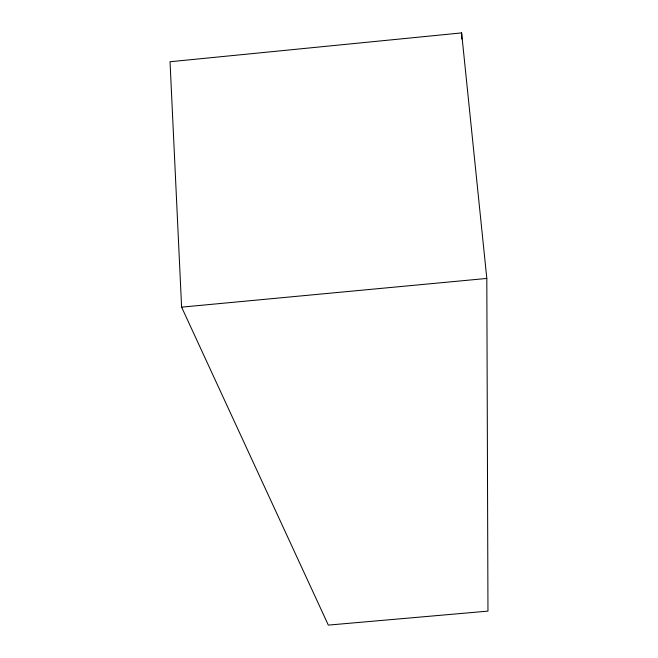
<?xml version="1.0" encoding="UTF-8"?>
<svg xmlns="http://www.w3.org/2000/svg" width="658" height="658" viewBox="0 0 658 658"><rect width="100%" height="100%" fill="white"/><g stroke="black" fill="none" stroke-linecap="round" stroke-linejoin="round"><path stroke-width="0.99" d="M461.612 32.9L170.035 61.745L181.608 307.146L328.326 625.1L487.965 611.126L486.813 278.441L461.612 32.9L461.793 39.061M181.608 307.146L486.813 278.441"/></g></svg>
